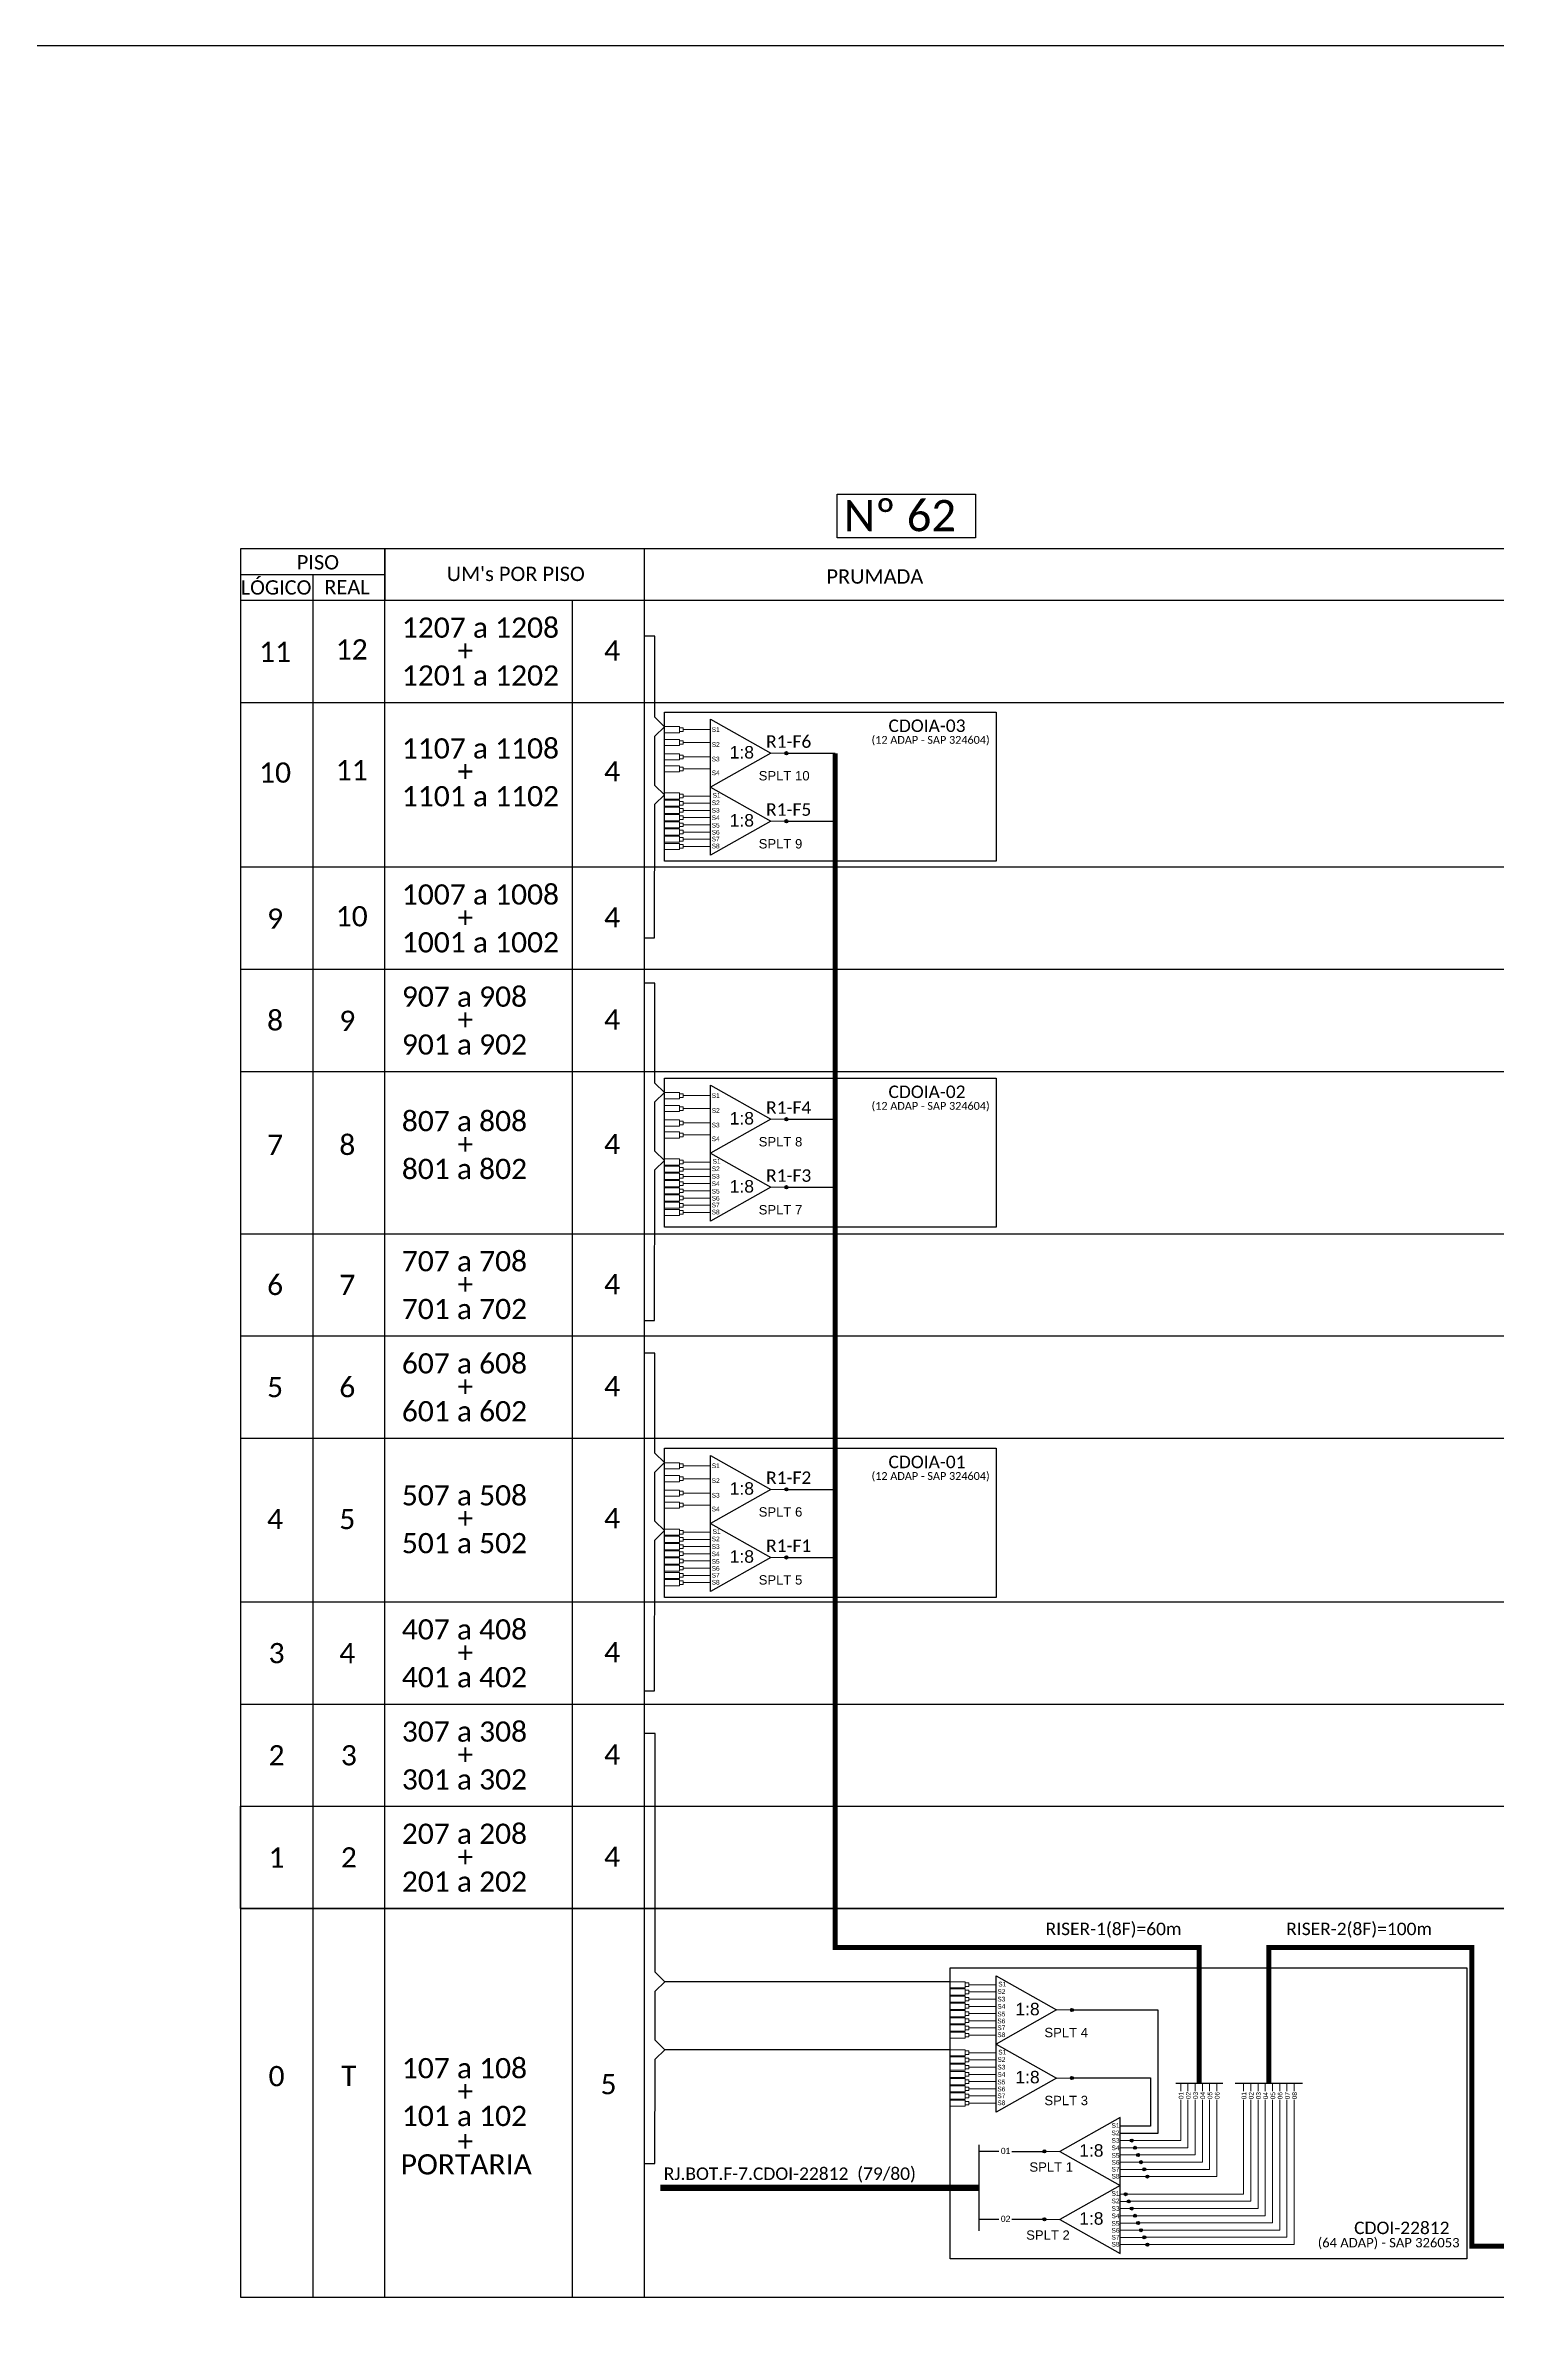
# Model space of a CAD drawing. Header units: metres. Extents: x -1286 to 434, y -500 to 94.
# Drawn here: x -23.5 to 208.7, y -272.5 to 94.2 of the extents above; entities that cross this region are included whole.
import ezdxf
from ezdxf.enums import TextEntityAlignment as Align

# ---------------------------------------------------------------- set-up
doc = ezdxf.new("R2010")
doc.units = ezdxf.units.M
doc.styles.add('ARIAL', font='arial.ttf')
doc.styles.add('WMF-Calibri0', font='calibri.ttf')

# ---------------------------------------------------------------- blocks, each defined once
blk = doc.blocks.new('SPLT_1-8_SC-APC_ESQ')
at = {"color": 3, "lineweight": 0}
for points in [[(2.41, -3.02), (0, -3.02)], [(2.41, -3.02), (2.41, -4)], [(2.99, -3.51), (7.37, -3.51)], [(2.41, -4), (0, -4)], [(2.41, -4.17), (0, -4.17)], [(2.41, -5.16), (0, -5.16)], [(2.41, -5.32), (0, -5.32)], [(2.41, -6.31), (0, -6.31)], [(2.41, -6.48), (0, -6.48)], [(2.41, -4.17), (2.41, -5.16)], [(2.41, -5.32), (2.41, -6.31)], [(2.41, -6.48), (2.41, -7.46)], [(7.37, -4.66), (2.99, -4.66)], [(7.37, -5.82), (2.99, -5.82)], [(7.37, -6.97), (2.99, -6.97)], [(2.41, -7.46), (0, -7.46)], [(2.41, -7.63), (0, -7.63)], [(2.41, -8.62), (0, -8.62)], [(2.41, -8.78), (0, -8.78)], [(2.41, -9.77), (0, -9.77)], [(2.41, -9.94), (0, -9.94)], [(2.41, -10.92), (0, -10.92)], [(2.41, -7.63), (2.41, -8.62)], [(2.41, -8.78), (2.41, -9.77)], [(2.41, -9.94), (2.41, -10.92)], [(7.37, -8.12), (2.99, -8.12)], [(7.37, -9.28), (2.99, -9.28)], [(7.37, -10.43), (2.99, -10.43)], [(2.41, -11.09), (0, -11.09)], [(2.41, -12.08), (0, -12.08)], [(2.41, -11.09), (2.41, -12.08)], [(7.37, -11.58), (2.99, -11.58)]]:
    blk.add_lwpolyline(points, dxfattribs=at)
for points in [[(2.99, -3.22), (2.41, -3.22), (2.41, -3.8), (2.99, -3.8)], [(2.99, -4.38), (2.41, -4.38), (2.41, -4.95), (2.99, -4.95)], [(2.99, -5.53), (2.41, -5.53), (2.41, -6.1), (2.99, -6.1)], [(2.99, -6.68), (2.41, -6.68), (2.41, -7.26), (2.99, -7.26)], [(2.99, -7.84), (2.41, -7.84), (2.41, -8.41), (2.99, -8.41)], [(2.99, -8.99), (2.41, -8.99), (2.41, -9.56), (2.99, -9.56)], [(2.99, -10.14), (2.41, -10.14), (2.41, -10.72), (2.99, -10.72)], [(2.99, -11.3), (2.41, -11.3), (2.41, -11.87), (2.99, -11.87)]]:
    blk.add_lwpolyline(points, close=True, dxfattribs=at)
at = {"color": 1}
blk.add_lwpolyline([(7.37, -2.1), (17.04, -7.55), (7.37, -13), (7.37, -2.1)], dxfattribs=at)
at = {"color": 1, "lineweight": 0}
blk.add_lwpolyline([(17.04, -7.55), (19.26, -7.55)], dxfattribs=at)
at = {"color": 1, "style": 'ARIAL'}
for s, height, p in [('S1', 0.75, (7.7, -3.78)), ('S3', 0.75, (7.55, -6.18)), ('S4', 0.75, (7.55, -7.36)), ('S2', 0.75, (7.56, -4.97)), ('1:8', 2, (10.45, -8.4)), ('S5', 0.75, (7.55, -8.57)), ('S6', 0.75, (7.55, -9.69)), ('S7', 0.75, (7.55, -10.78)), ('S8', 0.75, (7.55, -11.9))]:
    blk.add_text(s, height=height, dxfattribs=at).set_placement(p)
blk = doc.blocks.new('SPLT_1-8_DIV_DIR')
h = blk.add_hatch(color=3)
h.dxf.hatch_style = 1
edge = h.paths.add_edge_path()
edge.add_arc((12.77, 4.04), 0.242, 0, 360)
h = blk.add_hatch(color=3)
h.dxf.hatch_style = 1
edge = h.paths.add_edge_path()
edge.add_arc((13.27, 2.88), 0.242, 0, 360)
h = blk.add_hatch(color=3)
h.dxf.hatch_style = 1
edge = h.paths.add_edge_path()
edge.add_arc((13.77, 1.73), 0.242, 0, 360)
h = blk.add_hatch(color=3)
h.dxf.hatch_style = 1
edge = h.paths.add_edge_path()
edge.add_arc((14.27, 0.58), 0.242, 0, 360)
h = blk.add_hatch(color=3)
h.dxf.hatch_style = 1
edge = h.paths.add_edge_path()
edge.add_arc((14.77, -0.58), 0.242, 0, 360)
h = blk.add_hatch(color=3)
h.dxf.hatch_style = 1
edge = h.paths.add_edge_path()
edge.add_arc((15.27, -1.73), 0.242, 0, 360)
h = blk.add_hatch(color=3)
h.dxf.hatch_style = 1
edge = h.paths.add_edge_path()
edge.add_arc((15.77, -2.88), 0.242, 0, 360)
h = blk.add_hatch(color=3)
h.dxf.hatch_style = 1
edge = h.paths.add_edge_path()
edge.add_arc((16.27, -4.04), 0.242, 0, 360)
at = {"color": 1}
blk.add_lwpolyline([(11.89, 5.45), (2.22, 0), (11.89, -5.45), (11.89, 5.45)], dxfattribs=at)
at = {"color": 7, "lineweight": 0}
for points in [[(12.77, 4.04), (11.89, 4.04)], [(11.89, 2.88), (13.27, 2.88)], [(11.89, 1.73), (13.77, 1.73)], [(11.89, 0.58), (14.27, 0.58)], [(11.89, -0.58), (14.77, -0.58)], [(11.89, -1.73), (15.27, -1.73)], [(11.89, -2.88), (15.77, -2.88)], [(11.89, -4.04), (16.27, -4.04)]]:
    blk.add_lwpolyline(points, dxfattribs=at)
at = {"color": 1, "lineweight": 0}
blk.add_lwpolyline([(2.22, 0), (0, 0)], dxfattribs=at)
at = {"color": 3}
for centre in [(12.77, 4.04), (13.27, 2.88), (13.77, 1.73), (14.27, 0.58), (14.77, -0.58), (15.27, -1.73), (15.77, -2.88), (16.27, -4.04)]:
    blk.add_circle(centre, 0.242, dxfattribs=at)
at = {"color": 1, "style": 'ARIAL'}
for s, height, p in [('S1', 0.75, (10.52, 3.77)), ('1:8', 2, (5.35, -0.85)), ('S2', 0.75, (10.52, 2.58)), ('S3', 0.75, (10.52, 1.37)), ('S4', 0.75, (10.52, 0.19)), ('S5', 0.75, (10.52, -1.02)), ('S6', 0.75, (10.52, -2.14)), ('S7', 0.75, (10.52, -3.24)), ('S8', 0.75, (10.52, -4.36))]:
    blk.add_text(s, height=height, dxfattribs=at).set_placement(p)

msp = doc.modelspace()

# ---------------------------------------------------------------- hatches: boundary and pattern name
h = msp.add_hatch(color=3)
h.dxf.hatch_style = 1
edge = h.paths.add_edge_path()
edge.add_arc((95.17, -19.15), 0.256, 0, 360)
h = msp.add_hatch(color=3)
h.dxf.hatch_style = 1
edge = h.paths.add_edge_path()
edge.add_arc((95.17, -30.05), 0.256, 0, 360)
h = msp.add_hatch(color=3)
h.dxf.hatch_style = 1
edge = h.paths.add_edge_path()
edge.add_arc((95.17, -77.79), 0.256, 0, 360)
h = msp.add_hatch(color=3)
h.dxf.hatch_style = 1
edge = h.paths.add_edge_path()
edge.add_arc((95.17, -88.69), 0.256, 0, 360)
h = msp.add_hatch(color=3)
h.dxf.hatch_style = 1
edge = h.paths.add_edge_path()
edge.add_arc((95.17, -137.1), 0.256, 0, 360)
h = msp.add_hatch(color=3)
h.dxf.hatch_style = 1
edge = h.paths.add_edge_path()
edge.add_arc((95.17, -148), 0.256, 0, 360)
h = msp.add_hatch(color=3)
h.dxf.hatch_style = 1
edge = h.paths.add_edge_path()
edge.add_arc((140.93, -220.51), 0.256, 0, 360)
h = msp.add_hatch(color=3)
h.dxf.hatch_style = 1
edge = h.paths.add_edge_path()
edge.add_arc((140.93, -231.4), 0.256, 0, 360)
h = msp.add_hatch(color=3)
h.dxf.hatch_style = 1
edge = h.paths.add_edge_path()
edge.add_arc((150.51, -241.43), 0.242, 0, 360)
h = msp.add_hatch(color=3)
h.dxf.hatch_style = 1
edge = h.paths.add_edge_path()
edge.add_arc((136.52, -243.16), 0.242, 0, 360)
h = msp.add_hatch(color=3)
h.dxf.hatch_style = 1
edge = h.paths.add_edge_path()
edge.add_arc((151.01, -242.58), 0.242, 0, 360)
h = msp.add_hatch(color=3)
h.dxf.hatch_style = 1
edge = h.paths.add_edge_path()
edge.add_arc((151.51, -243.74), 0.242, 0, 360)
h = msp.add_hatch(color=3)
h.dxf.hatch_style = 1
edge = h.paths.add_edge_path()
edge.add_arc((152.01, -244.89), 0.242, 0, 360)
h = msp.add_hatch(color=3)
h.dxf.hatch_style = 1
edge = h.paths.add_edge_path()
edge.add_arc((152.51, -246.04), 0.242, 0, 360)
h = msp.add_hatch(color=3)
h.dxf.hatch_style = 1
edge = h.paths.add_edge_path()
edge.add_arc((153.01, -247.2), 0.242, 0, 360)
h = msp.add_hatch(color=3)
h.dxf.hatch_style = 1
edge = h.paths.add_edge_path()
edge.add_arc((136.52, -254.04), 0.242, 0, 360)

# ---------------------------------------------------------------- linework, layer by layer
msp.add_line((7.72, 5.37), (7.72, -266.52))
msp.add_lwpolyline([(-406.64, -499.81), (434.36, -499.81), (434.36, 94.19), (-406.64, 94.19)], close=True)
at = {"color": 2}
msp.add_lwpolyline([(103.33, 22.37), (125.47, 22.37), (125.47, 15.35), (103.33, 15.35)], close=True, dxfattribs=at)
at = {"color": 0}
for points in [[(340.89, 13.59), (7.72, 13.59)], [(7.72, 9.48), (30.86, 9.48)], [(7.72, 5.37), (340.89, 5.37)]]:
    msp.add_lwpolyline(points, dxfattribs=at)
for points in [[(7.72, 13.59), (7.72, 5.37)], [(30.86, 5.37), (30.86, 13.59)], [(30.86, 13.59), (30.86, 5.37)], [(72.45, -266.52), (72.45, 13.59)], [(19.29, 9.48), (19.29, 5.37)], [(7.72, 5.37), (340.89, 5.37)], [(7.72, 5.37), (340.89, 5.37)], [(7.72, 5.37), (340.89, 5.37)], [(7.72, 5.37), (340.89, 5.37)], [(7.72, 5.37), (340.89, 5.37)], [(7.72, 5.37), (340.89, 5.37)], [(19.29, 5.37), (19.29, -266.52)], [(30.86, -266.52), (30.86, 5.37)], [(60.88, 5.37), (60.88, -266.52)], [(7.72, -11), (340.89, -11)], [(7.72, -11), (340.89, -11)], [(7.72, -37.38), (340.89, -37.38)], [(7.72, -37.38), (340.89, -37.38)], [(7.72, -53.75), (340.89, -53.75)], [(7.72, -70.13), (340.89, -70.13)], [(7.72, -96.14), (340.89, -96.14)], [(7.72, -112.51), (340.89, -112.51)], [(7.72, -128.88), (340.89, -128.88)], [(7.72, -155.13), (340.89, -155.13)], [(7.72, -171.5), (340.89, -171.5)], [(7.72, -187.87), (340.89, -187.87)], [(7.72, -204.25), (340.89, -204.25)]]:
    msp.add_lwpolyline(points)
at = {"color": 3}
for points in [[(72.42, -48.71), (74.07, -48.71), (74.08, -27.31), (75.65, -25.8), (74.08, -24.3), (74.08, -16.41), (75.65, -14.91), (74.08, -13.4), (74.08, -0.39), (72.43, -0.39)], [(72.42, -110.05), (74.07, -110.05), (74.08, -85.92), (75.65, -84.41), (74.08, -82.9), (74.08, -75.02), (75.65, -73.51), (74.08, -72.01), (74.08, -56), (72.43, -56)], [(72.42, -169.35), (74.07, -169.35), (74.08, -145.22), (75.65, -143.71), (74.08, -142.2), (74.08, -134.32), (75.65, -132.81), (74.08, -131.3), (74.08, -115.3), (72.43, -115.3)], [(72.47, -245.08), (74.12, -245.08), (74.13, -228.38), (75.69, -226.88), (74.13, -225.37), (74.13, -217.49), (75.69, -215.98), (74.13, -214.47), (74.13, -176.21), (72.48, -176.21)], [(121.42, -215.98), (75.69, -215.98)], [(121.42, -226.88), (75.69, -226.88)], [(126.05, -243.15), (129.21, -243.15)], [(131.28, -243.16), (136.52, -243.16)]]:
    msp.add_lwpolyline(points, dxfattribs=at)
at = {"color": 1}
for points in [[(75.65, -12.56), (128.78, -12.56), (128.78, -36.46), (75.65, -36.46)], [(75.65, -71.21), (128.78, -71.21), (128.78, -95.1), (75.65, -95.1)], [(75.65, -130.51), (128.78, -130.51), (128.78, -154.4), (75.65, -154.4)], [(121.42, -213.75), (204.16, -213.75), (204.16, -260.4), (121.42, -260.4)]]:
    msp.add_lwpolyline(points, close=True, dxfattribs=at)
for points in [[(83.02, -13.7), (92.69, -19.15), (83.02, -24.6), (83.02, -13.7)], [(83.02, -72.34), (92.69, -77.79), (83.02, -83.24), (83.02, -72.34)], [(83.02, -131.65), (92.69, -137.1), (83.02, -142.55), (83.02, -131.65)], [(148.63, -237.71), (138.96, -243.16), (148.63, -248.61), (148.63, -237.71)], [(126.05, -255.9), (126.05, -242.09)]]:
    msp.add_lwpolyline(points, dxfattribs=at)
at = {"color": 3, "lineweight": 0}
for points in [[(78.06, -14.87), (75.65, -14.87)], [(78.06, -15.86), (75.65, -15.86)], [(78.06, -16.94), (75.65, -16.94)], [(78.06, -17.93), (75.65, -17.93)], [(78.06, -14.87), (78.06, -15.86)], [(78.06, -16.94), (78.06, -17.93)], [(83.02, -15.37), (78.64, -15.37)], [(83.02, -17.44), (78.64, -17.44)], [(78.06, -19.25), (75.65, -19.25)], [(78.06, -20.23), (75.65, -20.23)], [(78.06, -21.18), (75.65, -21.18)], [(78.06, -19.25), (78.06, -20.23)], [(78.06, -21.18), (78.06, -22.16)], [(83.02, -19.74), (78.64, -19.74)], [(83.02, -21.67), (78.64, -21.67)], [(78.06, -22.16), (75.65, -22.16)], [(78.06, -73.52), (75.65, -73.52)], [(78.06, -74.5), (75.65, -74.5)], [(78.06, -75.59), (75.65, -75.59)], [(78.06, -76.57), (75.65, -76.57)], [(78.06, -73.52), (78.06, -74.5)], [(78.06, -75.59), (78.06, -76.57)], [(83.02, -74.01), (78.64, -74.01)], [(83.02, -76.08), (78.64, -76.08)], [(78.06, -77.89), (75.65, -77.89)], [(78.06, -78.88), (75.65, -78.88)], [(78.06, -79.82), (75.65, -79.82)], [(78.06, -77.89), (78.06, -78.88)], [(78.06, -79.82), (78.06, -80.81)], [(83.02, -78.38), (78.64, -78.38)], [(83.02, -80.31), (78.64, -80.31)], [(78.06, -80.81), (75.65, -80.81)], [(78.06, -132.82), (75.65, -132.82)], [(78.06, -133.81), (75.65, -133.81)], [(78.06, -134.89), (75.65, -134.89)], [(78.06, -132.82), (78.06, -133.81)], [(78.06, -134.89), (78.06, -135.88)], [(83.02, -133.32), (78.64, -133.32)], [(83.02, -135.39), (78.64, -135.39)], [(78.06, -135.88), (75.65, -135.88)], [(78.06, -137.2), (75.65, -137.2)], [(78.06, -138.18), (75.65, -138.18)], [(78.06, -139.13), (75.65, -139.13)], [(78.06, -137.2), (78.06, -138.18)], [(78.06, -139.13), (78.06, -140.11)], [(83.02, -137.69), (78.64, -137.69)], [(78.06, -140.11), (75.65, -140.11)], [(83.02, -139.62), (78.64, -139.62)]]:
    msp.add_lwpolyline(points, dxfattribs=at)
for points in [[(78.64, -15.08), (78.06, -15.08), (78.06, -15.65), (78.64, -15.65)], [(78.64, -17.15), (78.06, -17.15), (78.06, -17.72), (78.64, -17.72)], [(78.64, -19.45), (78.06, -19.45), (78.06, -20.03), (78.64, -20.03)], [(78.64, -21.38), (78.06, -21.38), (78.06, -21.96), (78.64, -21.96)], [(78.64, -73.72), (78.06, -73.72), (78.06, -74.3), (78.64, -74.3)], [(78.64, -75.79), (78.06, -75.79), (78.06, -76.37), (78.64, -76.37)], [(78.64, -78.1), (78.06, -78.1), (78.06, -78.67), (78.64, -78.67)], [(78.64, -80.03), (78.06, -80.03), (78.06, -80.6), (78.64, -80.6)], [(78.64, -133.03), (78.06, -133.03), (78.06, -133.6), (78.64, -133.6)], [(78.64, -135.1), (78.06, -135.1), (78.06, -135.67), (78.64, -135.67)], [(78.64, -137.4), (78.06, -137.4), (78.06, -137.98), (78.64, -137.98)], [(78.64, -139.33), (78.06, -139.33), (78.06, -139.91), (78.64, -139.91)]]:
    msp.add_lwpolyline(points, close=True, dxfattribs=at)
at = {"color": 6, "const_width": 0.8}
msp.add_lwpolyline([(172.47, -232.21), (172.47, -210.49), (204.97, -210.49), (204.97, -258.35), (268.97, -258.36), (268.97, -18.72)], dxfattribs=at)
at = {"color": 1, "lineweight": 0}
for points in [[(92.69, -19.15), (94.91, -19.15)], [(92.69, -77.79), (94.91, -77.79)], [(92.69, -137.1), (94.91, -137.1)], [(138.96, -243.16), (136.74, -243.16)]]:
    msp.add_lwpolyline(points, dxfattribs=at)
at = {"color": 5, "linetype": 'Continuous', "ltscale": 4}
for points in [[(95.17, -19.15), (103.01, -19.15)], [(95.17, -30.05), (103.01, -30.05)], [(95.17, -77.79), (103.01, -77.79)], [(95.17, -88.69), (103.01, -88.69)], [(95.17, -137.1), (103.01, -137.1)], [(95.17, -148), (103.01, -148)]]:
    msp.add_lwpolyline(points, dxfattribs=at)
at = {"color": 5, "const_width": 0.8}
msp.add_lwpolyline([(103.01, -19.15), (103.01, -210.49), (161.29, -210.49), (161.29, -232.21)], dxfattribs=at)
at = {"color": 7}
msp.add_lwpolyline([(7.72, -187.87), (340.89, -187.87), (340.89, -204.25), (7.72, -204.25)], close=True, dxfattribs=at)
at = {"color": 7, "linetype": 'Continuous', "ltscale": 4}
for points in [[(140.93, -220.51), (154.67, -220.51), (154.67, -234.92), (154.67, -240.28), (150.25, -240.28), (148.63, -240.28)], [(140.93, -231.4), (153.52, -231.4), (153.52, -234.96), (153.52, -239.13), (149.75, -239.13), (148.63, -239.13)]]:
    msp.add_lwpolyline(points, dxfattribs=at)
at = {"color": 5}
msp.add_lwpolyline([(157.59, -232.21), (165.08, -232.21)], dxfattribs=at)
at = {"color": 5, "lineweight": 0}
for points in [[(158.35, -232.21), (158.35, -233.5)], [(159.51, -232.21), (159.51, -233.5)], [(160.67, -232.21), (160.67, -233.5)], [(161.83, -232.21), (161.83, -233.5)], [(162.98, -232.21), (162.98, -233.5)], [(164.14, -232.21), (164.14, -233.5)], [(150.75, -241.43), (158.35, -241.43), (158.35, -234.93)], [(151.25, -242.58), (159.51, -242.58), (159.51, -234.92)], [(151.75, -243.74), (160.67, -243.74), (160.67, -234.92)], [(152.25, -244.89), (161.82, -244.89), (161.82, -234.92)], [(152.75, -246.04), (162.98, -246.04), (162.98, -234.92)], [(153.25, -247.2), (164.14, -247.2), (164.14, -234.92)]]:
    msp.add_lwpolyline(points, dxfattribs=at)
at = {"color": 6}
msp.add_lwpolyline([(167.08, -232.21), (177.87, -232.21)], dxfattribs=at)
at = {"color": 6, "lineweight": 0}
for points in [[(168.43, -232.21), (168.43, -233.53)], [(169.58, -232.21), (169.58, -233.5)], [(170.74, -232.21), (170.74, -233.5)], [(171.9, -232.21), (171.9, -233.5)], [(173.05, -232.21), (173.05, -233.5)], [(174.21, -232.21), (174.21, -233.5)], [(175.37, -232.21), (175.37, -233.5)], [(176.53, -232.21), (176.53, -233.5)], [(149.75, -250.02), (168.43, -250.02), (168.43, -234.92)], [(150, -251.16), (169.58, -251.16), (169.58, -234.92)], [(150.5, -252.31), (170.74, -252.31), (170.74, -234.93)], [(151, -253.47), (171.9, -253.47), (171.9, -234.92)], [(151.5, -254.62), (173.05, -254.62), (173.05, -234.92)], [(152, -255.77), (174.21, -255.77), (174.21, -234.92)], [(152.5, -256.93), (175.37, -256.93), (175.37, -234.92)], [(153, -258.08), (176.52, -258.08), (176.52, -234.92)]]:
    msp.add_lwpolyline(points, dxfattribs=at)
at = {"color": 7, "lineweight": 0}
for points in [[(148.63, -241.43), (150.51, -241.43)], [(148.63, -242.58), (151.01, -242.58)], [(148.63, -243.74), (151.51, -243.74)], [(148.63, -244.89), (152.01, -244.89)], [(148.63, -246.04), (152.51, -246.04)], [(148.63, -247.2), (153.01, -247.2)]]:
    msp.add_lwpolyline(points, dxfattribs=at)
at = {"color": 1, "const_width": 1}
msp.add_lwpolyline([(74.97, -249), (126.05, -249)], dxfattribs=at)
at = {"color": 2}
for points in [[(126.05, -254.02), (129.21, -254.02)], [(131.28, -254.04), (136.52, -254.04)]]:
    msp.add_lwpolyline(points, dxfattribs=at)
at = {"color": 7}
msp.add_lwpolyline([(7.72, -266.52), (340.89, -266.52)], dxfattribs=at)
at = {"color": 3}
for centre, radius in [((95.17, -19.15), 0.256), ((95.17, -30.05), 0.256), ((95.17, -77.79), 0.256), ((95.17, -88.69), 0.256), ((95.17, -137.1), 0.256), ((95.17, -148), 0.256), ((140.93, -220.51), 0.256), ((140.93, -231.4), 0.256), ((150.51, -241.43), 0.242), ((136.52, -243.16), 0.242), ((151.01, -242.58), 0.242), ((151.51, -243.74), 0.242), ((152.01, -244.89), 0.242), ((152.51, -246.04), 0.242), ((153.01, -247.2), 0.242), ((136.52, -254.04), 0.242)]:
    msp.add_circle(centre, radius, dxfattribs=at)

# ---------------------------------------------------------------- block references
for name, p in [('SPLT_1-8_SC-APC_ESQ', (75.65, -22.5)), ('SPLT_1-8_SC-APC_ESQ', (75.65, -81.14)), ('SPLT_1-8_SC-APC_ESQ', (75.65, -140.45)), ('SPLT_1-8_SC-APC_ESQ', (121.42, -212.96)), ('SPLT_1-8_SC-APC_ESQ', (121.42, -223.86)), ('SPLT_1-8_DIV_DIR', (136.74, -254.06))]:
    msp.add_blockref(name, p)

# ---------------------------------------------------------------- texts
at = {"color": 2, "style": 'WMF-Calibri0'}
msp.add_text('Nº 62', height=5, dxfattribs=at).set_placement((104.37, 16.42))
at = {"color": 0, "style": 'WMF-Calibri0'}
for s, p in [('     PISO', (12.68, 10.29)), ('  LÓGICO', (6.13, 6.26)), ('    REAL', (17.9, 6.31)), ("UM's POR PISO", (40.75, 8.43)), ('PRUMADA', (101.59, 8.01))]:
    msp.add_text(s, height=2.3, dxfattribs=at).set_placement(p)
at = {"color": 7}
for s, height, style, p in [('1207 a 1208', 3.24, 'WMF-Calibri0', (33.57, -0.65)), ('+', 3.24, 'WMF-Calibri0', (42.48, -4.34)), ('1201 a 1202', 3.24, 'WMF-Calibri0', (33.57, -8.32)), ('1107 a 1108', 3.24, 'WMF-Calibri0', (33.57, -20)), ('+', 3.24, 'WMF-Calibri0', (42.48, -23.68)), ('SPLT 10', 1.5, 'ARIAL', (90.74, -23.51)), ('1101 a 1102', 3.24, 'WMF-Calibri0', (33.57, -27.66)), ('SPLT 9', 1.5, 'ARIAL', (90.74, -34.41)), ('1007 a 1008', 3.24, 'WMF-Calibri0', (33.57, -43.4)), ('+', 3.24, 'WMF-Calibri0', (42.48, -47.09)), ('1001 a 1002', 3.24, 'WMF-Calibri0', (33.57, -51.07)), ('907 a 908', 3.24, 'WMF-Calibri0', (33.57, -59.77)), ('+', 3.24, 'WMF-Calibri0', (42.48, -63.46)), ('901 a 902', 3.24, 'WMF-Calibri0', (33.57, -67.44)), ('807 a 808', 3.24, 'WMF-Calibri0', (33.57, -79.71)), ('+', 3.24, 'WMF-Calibri0', (42.48, -83.4)), ('SPLT 8', 1.5, 'ARIAL', (90.74, -82.15)), ('801 a 802', 3.24, 'WMF-Calibri0', (33.57, -87.38)), ('SPLT 7', 1.5, 'ARIAL', (90.74, -93.05)), ('707 a 708', 3.24, 'WMF-Calibri0', (33.57, -102.16)), ('+', 3.24, 'WMF-Calibri0', (42.48, -105.85)), ('701 a 702', 3.24, 'WMF-Calibri0', (33.57, -109.82)), ('607 a 608', 3.24, 'WMF-Calibri0', (33.57, -118.53)), ('+', 3.24, 'WMF-Calibri0', (42.48, -122.22)), ('601 a 602', 3.24, 'WMF-Calibri0', (33.57, -126.2)), ('507 a 508', 3.24, 'WMF-Calibri0', (33.57, -139.67)), ('+', 3.24, 'WMF-Calibri0', (42.48, -143.35)), ('SPLT 6', 1.5, 'ARIAL', (90.74, -141.46)), ('501 a 502', 3.24, 'WMF-Calibri0', (33.57, -147.33)), ('SPLT 5', 1.5, 'ARIAL', (90.74, -152.35)), ('407 a 408', 3.24, 'WMF-Calibri0', (33.57, -161.15)), ('+', 3.24, 'WMF-Calibri0', (42.48, -164.84)), ('401 a 402', 3.24, 'WMF-Calibri0', (33.57, -168.81)), ('307 a 308', 3.24, 'WMF-Calibri0', (33.57, -177.52)), ('+', 3.24, 'WMF-Calibri0', (42.48, -181.21)), ('301 a 302', 3.24, 'WMF-Calibri0', (33.57, -185.19)), ('207 a 208', 3.24, 'WMF-Calibri0', (33.57, -193.89)), ('+', 3.24, 'WMF-Calibri0', (42.48, -197.58)), ('201 a 202', 3.24, 'WMF-Calibri0', (33.57, -201.56)), ('SPLT 4', 1.5, 'ARIAL', (136.51, -224.87)), ('107 a 108', 3.24, 'WMF-Calibri0', (33.57, -231.45)), ('+', 3.24, 'WMF-Calibri0', (42.48, -235.13)), ('SPLT 3', 1.5, 'ARIAL', (136.51, -235.76)), ('101 a 102', 3.24, 'WMF-Calibri0', (33.57, -239.11)), ('+', 3.24, 'WMF-Calibri0', (42.48, -243.13)), ('PORTARIA', 3.24, 'WMF-Calibri0', (33.38, -246.86)), ('SPLT 1', 1.5, 'ARIAL', (134.11, -246.42)), ('SPLT 2', 1.5, 'ARIAL', (133.59, -257.32))]:
    msp.add_text(s, height=height, dxfattribs=dict(at, style=style)).set_placement(p)
at = {"color": 7, "style": 'WMF-Calibri0'}
for s, p in [('12', (25.54, -2.52)), ('11', (25.54, -21.86)), ('10', (25.54, -45.27))]:
    msp.add_text(s, height=3.24, dxfattribs=at).set_placement(p, align=Align.MIDDLE_CENTER)
at = {"color": 1}
for s, height, style, p in [('CDOIA-03', 2, 'WMF-Calibri0', (111.53, -15.75)), ('S2', 0.75, 'ARIAL', (83.21, -18.13)), ('S1', 0.75, 'ARIAL', (83.21, -15.74)), ('1:8', 2, 'ARIAL', (86.1, -20)), ('S3', 0.75, 'ARIAL', (83.2, -20.46)), ('S4', 0.75, 'ARIAL', (83.2, -22.67)), ('CDOIA-02', 2, 'WMF-Calibri0', (111.53, -74.4)), ('S2', 0.75, 'ARIAL', (83.21, -76.77)), ('S1', 0.75, 'ARIAL', (83.21, -74.38)), ('1:8', 2, 'ARIAL', (86.1, -78.64)), ('S3', 0.75, 'ARIAL', (83.2, -79.1)), ('S4', 0.75, 'ARIAL', (83.2, -81.31)), ('CDOIA-01', 2, 'WMF-Calibri0', (111.53, -133.7)), ('S2', 0.75, 'ARIAL', (83.21, -136.07)), ('S1', 0.75, 'ARIAL', (83.21, -133.69)), ('S3', 0.75, 'ARIAL', (83.2, -138.41)), ('1:8', 2, 'ARIAL', (86.1, -137.95)), ('S4', 0.75, 'ARIAL', (83.2, -140.62)), ('1:8', 2, 'ARIAL', (142.09, -244.01)), ('S1', 0.75, 'ARIAL', (147.26, -239.39)), ('S2', 0.75, 'ARIAL', (147.26, -240.58)), ('S3', 0.75, 'ARIAL', (147.26, -241.79)), ('RJ.BOT.F-7.CDOI-22812  (79/80)', 2, 'WMF-Calibri0', (75.53, -247.74)), ('S4', 0.75, 'ARIAL', (147.26, -242.97)), ('S5', 0.75, 'ARIAL', (147.26, -244.18)), ('S6', 0.75, 'ARIAL', (147.26, -245.3)), ('S7', 0.75, 'ARIAL', (147.26, -246.4)), ('S8', 0.75, 'ARIAL', (147.26, -247.52)), ('CDOI-22812', 2, 'WMF-Calibri0', (186.13, -256.42))]:
    msp.add_text(s, height=height, dxfattribs=dict(at, style=style)).set_placement(p)
at = {"color": 5, "style": 'WMF-Calibri0'}
for s, p in [('R1-F6', (91.92, -18.28)), ('R1-F5', (91.92, -29.18)), ('R1-F4', (91.92, -76.92)), ('R1-F3', (91.92, -87.82)), ('R1-F2', (91.92, -136.23)), ('R1-F1', (91.92, -147.13)), ('RISER-1(8F)=60m', (136.71, -208.52))]:
    msp.add_text(s, height=2, dxfattribs=at).set_placement(p)
at = {"color": 1, "style": 'WMF-Calibri0'}
for s, height, p in [('(12 ADAP - SAP 324604)', 1.25, (118.28, -17.64)), ('(12 ADAP - SAP 324604)', 1.25, (118.28, -76.28)), ('(12 ADAP - SAP 324604)', 1.25, (118.28, -135.58)), ('(64 ADAP) - SAP 326053', 1.5, (191.66, -258.54))]:
    msp.add_text(s, height=height, dxfattribs=at).set_placement(p, align=Align.CENTER)
at = {"color": 6, "style": 'WMF-Calibri0'}
msp.add_text('RISER-2(8F)=100m', height=2, dxfattribs=at).set_placement((175.26, -208.52))
at = {"style": 'ARIAL'}
for s, p in [('01', (158.41, -234.21)), ('02', (159.57, -234.21)), ('03', (160.72, -234.21)), ('04', (161.88, -234.21)), ('05', (163.04, -234.21)), ('06', (164.19, -234.21)), ('01', (168.48, -234.24)), ('02', (169.64, -234.24)), ('03', (170.8, -234.24)), ('04', (171.95, -234.24)), ('05', (173.11, -234.24)), ('06', (174.27, -234.24)), ('07', (175.42, -234.24)), ('08', (176.58, -234.24))]:
    msp.add_text(s, height=0.75, rotation=90, dxfattribs=at).set_placement(p, align=Align.MIDDLE_CENTER)
for s, p in [('01', (130.3, -243.09)), ('02', (130.3, -253.97))]:
    msp.add_text(s, height=1, dxfattribs=at).set_placement(p, align=Align.MIDDLE_CENTER)
at = {"color": 7, "style": 'WMF-Calibri0'}
for tag, flags, p in [('11', 4, (13.26, -2.9)), ('4', 4, (67.26, -2.71)), ('10', 4, (13.26, -22.25)), ('4', 4, (67.26, -22.05)), ('9', 4, (13.26, -45.65)), ('4', 4, (67.26, -45.45)), ('8', 4, (13.26, -61.95)), ('9', 4, (24.83, -62.02)), ('4', 4, (67.26, -61.83)), ('7', 4, (13.26, -81.9)), ('8', 4, (24.83, -81.9)), ('4', 4, (67.26, -81.77)), ('6', 4, (13.26, -104.34)), ('4', 4, (67.26, -104.21)), ('7', 4, (24.83, -104.34)), ('5', 4, (13.26, -120.71)), ('6', 4, (24.83, -120.71)), ('4', 4, (67.26, -120.58)), ('4', 4, (13.26, -141.85)), ('5', 4, (24.83, -141.85)), ('4', 4, (67.26, -141.72)), ('3', 4, (13.5, -163.33)), ('4', 4, (24.83, -163.33)), ('4', 4, (67.26, -163.2)), ('2', 4, (13.5, -179.7)), ('3', 4, (25.08, -179.7)), ('4', 4, (67.26, -179.57)), ('4', 4, (67.26, -195.95)), ('1', 4, (13.5, -196.07)), ('2', 4, (25.08, -196.06)), ('0', 4, (13.5, -231.1)), ('T', 12, (25.08, -231.06)), ('5', 4, (66.68, -232.39))]:
    msp.add_attdef(tag, text='XX', height=3.24, dxfattribs=dict(at, flags=flags)).set_placement(p, align=Align.MIDDLE_CENTER)

doc.saveas('drawing.dxf')
